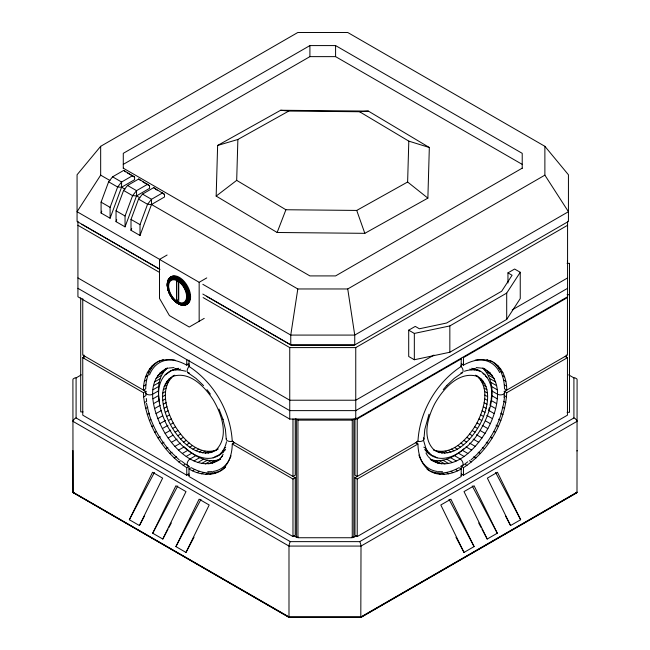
<?xml version="1.0" encoding="UTF-8"?>
<svg xmlns="http://www.w3.org/2000/svg" width="650" height="650" viewBox="0 0 650 650"><rect width="100%" height="100%" fill="white"/><g stroke="black" fill="none" stroke-linecap="round" stroke-linejoin="round"><path stroke-width="0.97" d="M216.166 196.089L217.628 145.462L280.67 110.256L368.363 111.101L429.333 147.501L427.871 198.128L364.829 233.334L277.136 232.489L216.166 196.089L236.689 180.367L237.876 139.482L288.771 111.061L359.58 111.743L368.363 111.101M427.871 198.128L407.623 182.008L408.809 141.131L359.58 111.743M423.954 439.051L424.791 429.39L429.016 414.237M434.184 450.223C452.912 455.999 468.764 437.539 476.986 422.923C484.096 409.142 490.384 388.066 476.986 376.09M433.347 449.743C452.181 461.069 471.526 439.944 479.798 424.548C487.752 410.028 494.154 384.264 475.442 375.196M482.844 368.127C500.297 386.303 489.848 416.252 477.457 434.558C467.025 450.336 441.602 469.723 425.214 450.093M430.259 459.469C453.432 474.443 477.587 447.159 487.858 428.594C497.51 410.832 505.529 379.543 483.031 368.071M504.059 397.507L504.489 391.422L567.45 355.071L567.45 297.562L463.466 357.606L463.466 365.137C471.997 360.36 482.755 357.598 492.082 361.733M463.466 475.207L463.466 467.667C488.418 451.401 505.123 422.468 506.74 392.722L567.45 357.671L567.45 415.171L463.466 475.207L461.216 473.907M160.371 360.433C148.59 365.113 143.333 378.194 143.471 390.122L145.722 388.822C145.844 379.048 148.834 368.347 157.081 362.334M167.172 368.071C142.618 380.648 154.172 415.212 165.116 433.387C175.695 450.759 199.095 473.436 220.301 459.266M159.599 402.358C157.316 390.788 157.479 376.252 167.359 368.127M218.27 448.931C199.347 462.028 178.758 440.456 170.406 424.548C162.459 410.028 156.049 384.264 174.761 375.196M216.028 450.223C197.299 455.999 181.447 437.539 173.225 422.923C166.116 409.142 159.819 388.066 173.225 376.09M234.512 442.691L232.261 443.991C232.139 453.765 229.158 464.466 220.903 470.478M81.356 374.855L76.091 377.894A4.119 3.112 35.7 0 0 74.921 377.886L73.239 378.861A3.372 2.543 35.7 0 0 72.906 379.73L73.003 492.521L289.193 617.5L360.807 617.5L361.01 546.073A3.372 1.056 76.6 0 0 360.88 544.928L360.181 542.571A4.119 1.292 76.6 0 0 359.694 541.637L290.306 541.637L76.091 417.958A4.119 3.112 -35.7 0 0 74.921 418.503L73.239 420.29A3.372 2.543 -35.7 0 0 72.906 421.314L288.99 546.073L361.01 546.073L577.094 421.314A3.372 2.543 35.7 0 0 576.761 420.29L575.079 418.503A4.119 3.112 35.7 0 0 573.909 417.958L359.694 541.637M491.132 399.417L491.628 395.566L497.25 398.808M504.416 397.719L503.726 403.187L500.979 414.521M138.548 199.095L131.007 219.432L131.007 230.303L140.01 235.495L151.507 204.498L164.523 196.982L164.515 194.382L153.692 187.639L142.496 194.098L138.548 199.095L147.55 204.295L151.507 204.498L297.806 288.966L290.761 335.083L290.761 344.825L354.738 344.825L354.738 335.083L347.742 288.966L544.879 175.151L544.879 146.315L347.742 32.5L297.806 32.5L100.669 146.315L77.066 174.769L77.066 221.447L159.729 269.173M576.997 450.986L577.094 450.556M226.517 441.764C225.412 447.021 222.893 452.197 218.449 455.398M489.296 407.834L488.597 410.345L494.227 413.595M500.89 414.83C495.259 432.152 485.014 448.094 471.023 459.826M112.58 176.824L121.582 182.024L121.582 187.224L110.094 218.221L101.091 213.029L101.091 202.158L108.623 181.821L112.58 176.824L123.776 170.365L134.599 177.109L134.599 179.709L121.582 187.224L117.634 187.021L108.623 181.821M101.091 213.029L101.782 211.144M110.094 218.221L110.094 207.358L117.634 187.021L121.582 182.024L132.779 175.565M127.538 185.461L136.541 190.661L136.541 195.861L125.052 226.858L116.049 221.666L116.049 210.795L123.589 190.458L127.538 185.461L138.734 179.002L149.557 185.746L149.557 188.346L136.541 195.861L132.592 195.658L123.589 190.458M116.049 221.666L116.74 219.781M125.052 226.858L125.052 215.995L132.592 195.658L136.541 190.661L147.737 184.202M131.007 230.303L131.706 228.418M140.01 235.495L140.01 224.632L147.55 204.295L151.507 199.298L162.695 192.839M277.136 232.489L285.919 209.747L356.728 210.429L407.623 182.008M129.35 519.732L152.547 472.29L162.63 478.116L139.433 525.549L129.35 519.732L154.416 472.452M152.709 533.219L175.906 485.777L185.989 491.603L162.793 539.037L152.709 533.219L177.775 485.94M175.906 546.609L199.103 499.176L209.186 504.993L185.989 552.435L175.906 546.609L200.972 499.33M139.433 525.549L144.633 515.742M162.793 539.037L167.993 529.222M168.935 527.442L171.299 522.982M185.989 552.435L194.025 537.266M221.333 457.308L223.129 454.277M100.669 146.315L100.669 175.151L77.066 211.705L159.729 259.431M520.244 272.277L520.244 298.594L506.699 319.41L449.841 352.243L414.334 359.743L408.704 356.493L408.704 330.176L414.334 333.426L449.841 325.926L506.699 293.093L520.244 272.277L514.621 269.035L507.959 272.878L507.959 283.002M177.824 368.387C148.549 374.554 158.462 412.685 169.959 430.332C180.018 447.606 206.83 471.096 224.998 450.093M222.479 456.016L217.888 460.663M443.243 389.61L446.867 385.385M446.639 385.613L454.244 378.373L462.199 372.816M290.306 541.637A4.119 1.292 -76.6 0 0 289.819 542.571L289.12 544.928A3.372 1.056 -76.6 0 0 288.99 546.073L288.99 616.891L289.193 617.5L289.648 617.273M360.352 617.273L360.807 617.5L576.599 492.919L577.094 492.139L361.01 616.891L288.99 616.891L72.906 492.139M430.983 459.55C443.17 463.539 455.666 456.137 464.498 448.216M168.716 372.523L170.227 371.239M215.459 450.556C229.824 437.223 221.756 414.261 213.208 399.831C204.831 386.791 189.727 370.801 172.648 376.415M225.355 467.317C215.564 477.027 200.013 475.702 188.996 468.967L191.246 467.667C199.778 472.452 210.527 475.215 219.863 471.079M467.797 461.793L464.734 464.124L466.984 465.424M461.216 358.191L461.216 366.438C436.264 382.704 419.559 411.645 417.942 441.391L354.973 477.742L354.973 535.242L357.224 536.543L461.216 476.507L461.216 466.375L464.035 464.571M522.218 168.334L522.218 153.335L335.587 45.581L309.904 45.581L123.281 153.335L123.281 168.334M123.281 164.377L309.904 56.631L335.587 56.631L522.218 164.377M204.222 318.378L189.248 327.023L169.423 315.583L159.51 298.415L159.51 259.407L167.107 255.019M159.51 259.407L199.16 282.295L206.757 277.916M176.491 300.446L178.742 301.738L178.742 282.246L176.491 280.946L176.491 300.446L178.206 299.455L178.206 280.93M188.996 473.907L186.745 475.207L82.753 415.171L82.753 357.671L85.004 356.371M151.905 366.121L154.156 364.821M158.121 361.733L163.239 359.572M149.37 369.159L151.621 367.859M147.257 372.726L149.508 371.426M145.592 376.781L147.843 375.481M144.381 381.274L146.632 379.982M159.892 372.938L165.514 369.696M157.755 375.497L163.386 372.247M155.984 378.495L161.606 375.245M143.658 386.165L145.909 384.865M522.218 168.163L335.587 275.909L309.904 275.909L123.281 168.163M165.149 374.79L167.968 373.165M169.959 371.402L175.565 368.777M154.578 381.908L160.209 378.658M172.746 370.402L175.76 369.882L178.579 368.257M161.736 360.441C170.292 358.361 179.229 360.969 186.745 365.137L188.996 363.838M175.76 369.882L178.969 369.842L180.375 369.037M153.571 385.686L159.193 382.436M82.753 357.671L143.471 392.722L145.722 391.422L145.909 395.598L143.658 396.898C146.916 425.067 162.809 452.197 186.745 467.667L186.745 475.207M168.415 379.405L171.226 377.78M166.684 381.477L169.496 379.852M152.953 389.789L158.584 386.539M165.246 383.914L168.058 382.289M164.109 386.677L166.92 385.052M158.381 390.934L152.75 394.184A4.217 2.438 0 0 1 147.201 394.396A4.217 2.438 0 0 1 146.12 391.243M163.288 389.74L166.099 388.115M144.381 402.626L146.632 401.326L146.274 398.458M152.953 398.808L158.584 395.566M162.793 393.071L165.604 391.446M162.622 396.63L165.441 395.013M153.571 403.626L159.193 400.376M145.592 408.509L147.843 407.209M162.793 400.384L165.604 398.767M154.578 408.574L160.209 405.324M163.288 404.292L166.099 402.667M147.257 414.489L149.508 413.189M164.109 408.306L166.92 406.681M155.984 413.595L161.606 410.345M149.37 420.493L150.865 419.632M165.246 412.384L168.058 410.759M157.755 418.649L162.581 415.862M166.684 416.479L169.496 414.854M151.905 426.465L153.4 425.596M159.892 423.662L165.514 420.412M168.415 420.55L171.226 418.925M154.83 432.331L156.333 431.462M162.346 428.594L167.976 425.344M170.406 424.548L173.225 422.923M172.648 428.431L175.468 426.806M165.116 433.387L170.739 430.137M158.121 438.027L160.371 436.727M175.118 432.161L177.929 430.536M168.155 437.986L172.981 435.199M161.736 443.495L163.987 442.203M177.775 435.687L180.594 434.07M171.438 442.333L177.06 439.091M180.602 438.986L183.422 437.361M165.636 448.679L167.887 447.379M174.923 446.396L180.546 443.154M183.568 442.008L186.379 440.383M169.788 453.513L172.039 452.213M186.631 444.722L189.442 443.105M203.117 297.578L289.746 347.596L355.753 347.596L567.572 225.298M178.571 450.125L184.202 446.875C193.619 455.731 207.529 464.384 220.748 459.006M189.768 447.111L192.579 445.486M174.127 457.941L176.377 456.649M182.349 453.473L187.98 450.231M192.928 449.126L195.748 447.501M186.209 456.414L191.839 453.164M196.097 450.767L198.916 449.142M178.628 461.931L180.879 460.631M408.704 330.176L415.261 326.398L419.38 328.778L446.623 323.017L501.686 291.224L512.078 275.259L507.959 272.878M199.233 452.002L202.044 450.377M195.748 455.658L190.117 458.908A4.217 2.438 -60 0 0 187.241 463.117A4.217 2.438 -60 0 0 188.63 466.188M202.296 452.823L205.107 451.198M183.219 465.424L185.469 464.124L181.643 461.216M205.262 453.221L208.073 451.596M194.025 460.923L199.648 457.673M208.089 453.188L210.901 451.563M210.746 452.733L213.557 451.108M186.745 467.667L188.996 466.375L186.176 464.571M197.884 462.451L203.515 459.201M224.299 448.37L225.704 447.558M222.666 451.124L225.485 449.499M201.662 463.458L207.293 460.208M213.119 457.86L215.223 456.641M220.716 453.473L223.527 451.856M192.514 470.787L194.764 469.487M205.319 463.946L210.941 460.704M208.804 463.913L214.427 460.663M212.079 463.344L217.709 460.094M197.112 472.607L199.363 471.307M201.606 473.809L203.856 472.509M205.952 474.386L208.203 473.094M210.096 474.346L212.347 473.046M213.996 473.671L216.247 472.371M223.836 467.992L225.331 467.122M433.981 355.062L355.753 400.221L289.746 400.221L77.927 277.932M512.2 309.904L567.572 277.932M567.572 288.324L355.753 410.621L289.746 410.621L77.927 288.324M77.927 221.293L77.927 296.774L289.746 419.071L355.753 419.071L567.572 296.774L567.572 221.293M355.729 418.072L357.224 418.941L461.216 358.906M232.261 443.991L292.979 479.042L295.23 477.742L295.23 535.242L292.979 536.543L188.996 476.507L188.996 466.375M354.973 477.742L357.224 479.042L417.942 443.991C418.072 453.765 421.054 464.466 429.301 470.478M351.837 537.192L353.852 537.192L356.484 535.673M460.964 475.353L462.727 474.337M464.011 552.435L474.094 546.609L450.897 499.176L440.814 504.993L464.011 552.435L455.975 537.266M487.207 539.037L497.291 533.219L474.094 485.777L464.011 491.603L487.207 539.037L482.007 529.222M510.567 525.549L520.65 519.732L497.453 472.29L487.37 478.116L510.567 525.549L505.367 515.742M360.563 617.484L576.997 492.521L577.094 379.73A3.372 2.543 -35.7 0 0 576.761 378.861L575.079 377.886A4.119 3.112 -35.7 0 0 573.909 377.894L568.644 374.855M430.341 471.079C439.676 475.215 450.434 472.452 458.965 467.667L461.216 468.967C450.954 475.052 436.995 477.043 427.05 469.178M165.116 369.257L168.155 368.168M215.93 456.235L218.725 455.236M576.599 492.919L575.502 493.058M217.628 145.462L237.876 139.482M464.417 371.223C469.519 369.558 475.256 369.151 480.253 371.402M168.976 368.03L174.046 367.575M74.498 493.058L73.401 492.919M567.125 263.339L569.514 263.339L569.514 412.303L567.125 412.303M297.806 288.966L347.742 288.966M567.125 294.694L569.514 294.694M83.086 411.897L80.697 411.897L80.697 297.798M297.952 420.128L352.259 420.128M293.719 535.673L296.359 537.192L298.374 537.192M289.031 617.24L360.969 617.24M476.157 367.575L482.056 368.168L485.095 369.257M280.67 110.256L288.771 111.061M178.969 369.842L185.794 371.223M472.387 368.387C484.884 369.874 492.44 382.436 491.611 394.306M408.809 141.131L429.333 147.501M477.555 376.415C458.827 370.638 442.975 389.098 434.753 403.715C427.643 417.495 421.354 438.571 434.753 450.556M431.486 455.236L434.281 456.235M565.199 356.371L567.45 357.671M489.832 360.433C501.621 365.113 506.878 378.194 506.74 390.122L504.489 388.822C504.359 379.048 501.378 368.347 493.122 362.334M486.972 359.572L488.467 360.441M496.056 364.821L498.306 366.121M498.591 367.859L500.841 369.159M500.703 371.426L502.954 372.726M502.369 375.481L504.619 376.781M503.571 379.982L505.822 381.274M484.689 369.696L490.319 372.938M486.826 372.247L492.448 375.497M488.597 375.245L494.227 378.495M504.302 384.865L506.553 386.165M474.646 368.777L477.457 370.402M482.942 373.571L485.054 374.79M490.003 378.658L495.625 381.908M471.632 368.257L474.443 369.882M485.607 376.326L487.012 377.138M461.216 363.838L463.466 365.137M469.836 369.037L471.242 369.842M491.01 382.436L496.641 385.686M127.237 172.859L134.599 177.109M143.008 181.968L149.557 185.746M155.513 189.183L157.154 190.133M162.061 192.969L164.515 194.382M504.489 391.422L506.74 392.722M478.985 377.78L481.796 379.405M480.707 379.852L483.527 381.477M491.628 386.539L497.25 389.789M482.146 382.289L484.965 383.914M504.302 395.598L506.553 396.898M483.283 385.052L486.102 386.677M491.831 390.934L497.453 394.184A4.217 2.438 0 0 0 503.003 394.396A4.217 2.438 0 0 0 504.091 391.243M484.104 388.115L486.923 389.74M503.571 401.326L505.822 402.626M484.608 391.446L487.419 393.071M142.496 194.098L151.507 199.298L151.507 204.498M484.77 395.013L487.581 396.63M496.641 403.626L491.01 400.376L490.003 405.324L495.625 408.574M100.669 175.151L110.029 180.554M121.582 187.224L124.987 189.191M136.541 195.861L139.945 197.827M502.369 407.209L504.619 408.509M484.608 398.767L487.419 400.384M484.104 402.667L486.923 404.292M500.703 413.189L502.954 414.489M483.283 406.681L486.102 408.306M498.591 419.193L500.841 420.493M482.146 410.759L484.965 412.384M486.826 415.399L492.448 418.649M480.707 414.854L483.527 416.479M496.056 425.165L498.306 426.465M485.493 420.883L490.319 423.662M478.985 418.925L481.796 420.55M101.091 202.158L110.094 207.358M116.049 210.795L125.052 215.995M131.007 219.432L140.01 224.632M493.878 431.462L495.373 432.331M482.235 425.344L487.858 428.594M476.986 422.923L479.798 424.548M474.744 426.806L477.555 428.431M480.269 430.601L485.095 433.387M490.587 437.166L492.082 438.027M472.274 430.536L475.093 432.161M476.426 434.736L482.056 437.986M486.216 442.203L488.467 443.495M469.617 434.07L472.428 435.687M473.143 439.091L478.774 442.333M202.824 284.31L290.761 335.083L354.738 335.083L568.433 211.705L544.879 175.151M466.789 437.361L469.601 438.986M482.316 447.379L484.567 448.679M469.657 443.154L475.288 446.396M463.824 440.383L466.643 442.008M478.173 452.213L480.423 453.513M202.824 294.052L290.761 344.825M81.9 224.347L159.916 269.384M206.375 296.213L291.395 345.296L354.104 345.296L568.433 221.447L568.433 174.769L544.879 146.315M460.761 443.105L463.58 444.722M466.009 446.875L471.64 450.125M77.927 225.298L159.372 272.317M457.632 445.486L460.444 447.111M473.826 456.649L476.076 457.941M462.231 450.231L467.862 453.473M454.464 447.501L457.275 449.126M458.372 453.164L463.994 456.414M451.295 449.142L454.106 450.767M469.332 460.631L471.583 461.931M448.159 450.377L450.978 452.002M454.464 455.658L460.086 458.908A4.217 2.438 60 0 1 463.044 463.604A4.217 2.438 60 0 1 460.858 466.115M445.096 451.198L447.907 452.823M442.138 451.596L444.949 453.221M450.556 457.673L456.186 460.923M439.311 451.563L442.122 453.188M436.646 451.108L439.465 452.733M461.216 466.375L463.466 467.667M446.696 459.201L452.319 462.451M423.8 447.151L425.904 448.37L427.538 451.124L431.754 455.398M415.691 442.691L417.942 443.991M424.726 449.499L427.538 451.124M442.918 460.208L448.541 463.458M426.684 451.856L429.496 453.473M434.98 456.641L437.093 457.86M455.439 469.487L457.689 470.787M439.262 460.704L444.892 463.946M435.776 460.663L441.407 463.913M432.502 460.094L438.124 463.344M450.848 471.307L453.099 472.607M446.355 472.509L448.606 473.809M442.008 473.094L444.259 474.386M437.864 473.046L440.115 474.346M433.956 472.371L436.207 473.671M145.722 391.422L82.753 355.071L82.753 298.577M295.23 477.742L232.261 441.391C230.653 411.645 213.947 382.704 188.996 366.438L188.996 360.076M187.484 474.337L189.239 475.353M289.437 617.484L73.003 492.521L72.906 450.556M236.689 180.367L285.919 209.747M188.013 372.816L195.959 378.373L203.564 385.613M432.323 460.663L428.261 456.649M153.692 187.639L154.911 188.671M138.734 179.002L140.554 180.546M123.776 170.365L125.596 171.909M179.181 459.826L170.739 451.791M170.519 451.555C160.964 440.993 153.684 428.391 149.313 414.83M206.968 389.61L210.381 394.136M425.953 453.017L427.724 456.016M495.584 472.452L520.65 519.732M472.225 485.94L497.291 533.219M478.701 522.982L481.065 527.442M449.028 499.33L474.094 546.609M218.977 409.021L223.031 419.494M425.904 448.37L423.41 439.879M356.728 210.429L364.829 233.334M222.942 419.185L225.412 429.39L226.249 439.051M149.224 414.521L146.486 403.187M143.471 392.722L143.658 396.898M573.909 377.894L573.909 417.958M567.45 260.471L567.45 263.502M566.329 354.924L566.329 357.557M506.699 293.093L506.699 319.41M449.841 325.926L449.841 352.243M414.334 333.426L414.334 359.743M357.224 418.941L357.224 476.442L354.973 475.142L354.973 418.649M357.224 479.042L357.224 536.543M355.753 347.596L355.753 419.071M353.852 419.006L353.852 537.192M352.259 419.299L352.259 537.737L297.952 537.737L297.952 419.299M335.587 45.581L335.587 56.631M309.904 45.581L309.904 56.631M296.359 419.006L296.359 537.192M295.23 418.649L295.23 475.142L292.979 476.442L292.979 418.941M292.979 479.042L292.979 536.543M289.746 347.596L289.746 419.071M199.16 282.295L199.16 321.303M186.745 359.491L186.745 365.137M83.882 354.924L83.882 357.955M76.091 377.894L76.091 417.958M169.049 279.134A15.917 9.189 60 0 1 186.867 285.049A15.917 9.189 60 0 1 184.957 304.858M167.456 282.929A15.917 9.189 60 0 1 180.213 278.785A15.917 9.189 60 0 1 189.727 299.406A15.917 9.189 60 0 1 176.304 302.112M175.167 301.104A15.917 9.189 60 0 1 174.07 299.983M173.022 298.756A15.917 9.189 60 0 1 172.031 297.448M171.121 296.059A15.917 9.189 60 0 1 169.544 293.134M167.944 288.584A15.917 9.189 60 0 1 167.635 287.097M475.191 360.141A61.279 35.376 -60 0 1 499.671 372.556M442.463 471.64A61.279 35.376 -60 0 1 438.425 471.591M437.45 471.486A61.279 35.376 -60 0 1 418.884 455.008M416.821 443.357A61.279 35.376 -60 0 1 416.764 441.642M460.842 365.292A61.279 35.376 -60 0 1 463.109 364.098M423.394 437.832A4.217 2.438 0 0 1 422.719 440.773A4.217 2.438 0 0 1 417.633 441.155M460.858 366.283A4.217 2.438 60 0 1 463.068 370.89A4.217 2.438 60 0 1 460.858 372.938M231.034 455.837A61.279 35.376 60 0 1 212.753 471.486M211.786 471.591A61.279 35.376 60 0 1 207.74 471.64M149.508 374.871A61.279 35.376 60 0 1 171.462 359.832M172.494 359.873A61.279 35.376 60 0 1 175.013 360.141M187.094 364.098A61.279 35.376 60 0 1 189.361 365.292M233.439 441.642A61.279 35.376 60 0 1 233.391 443.357M232.57 441.155A4.217 2.438 0 0 1 227.898 440.984A4.217 2.438 0 0 1 226.395 438.417M189.345 372.938A4.217 2.438 -60 0 1 187.135 370.89A4.217 2.438 -60 0 1 189.345 366.283M168.838 288.429A12.691 7.329 60 0 0 183.625 302.51A12.691 7.329 60 0 0 180.391 283.091A12.691 7.329 60 0 0 168.838 288.429M167.546 287.211A15.828 9.141 60 0 0 185.981 304.769A15.828 9.141 60 0 0 181.951 280.548A15.828 9.141 60 0 0 167.546 287.211M167.472 287.446A15.519 8.962 60 0 0 185.551 304.663A15.519 8.962 60 0 0 181.594 280.914A15.519 8.962 60 0 0 167.472 287.446M167.489 287.568A15.307 8.84 60 0 0 185.315 304.549A15.307 8.84 60 0 0 181.423 281.125A15.307 8.84 60 0 0 167.489 287.568M167.546 287.69A15.056 8.694 60 0 0 185.088 304.403A15.056 8.694 60 0 0 181.252 281.352A15.056 8.694 60 0 0 167.546 287.69M167.635 287.812A14.779 8.531 60 0 0 184.852 304.208A14.779 8.531 60 0 0 181.082 281.596A14.779 8.531 60 0 0 167.635 287.812M167.765 287.934A14.471 8.352 60 0 0 184.616 303.989A14.471 8.352 60 0 0 180.936 281.848A14.471 8.352 60 0 0 167.765 287.934M167.928 288.056A14.137 8.157 60 0 0 184.389 303.737A14.137 8.157 60 0 0 180.789 282.1A14.137 8.157 60 0 0 167.928 288.056M168.114 288.161A13.788 7.963 60 0 0 184.178 303.461A13.788 7.963 60 0 0 180.668 282.36A13.788 7.963 60 0 0 168.114 288.161M168.391 288.283A13.341 7.703 60 0 0 183.934 303.087A13.341 7.703 60 0 0 180.529 282.669A13.341 7.703 60 0 0 168.391 288.283"/></g></svg>
